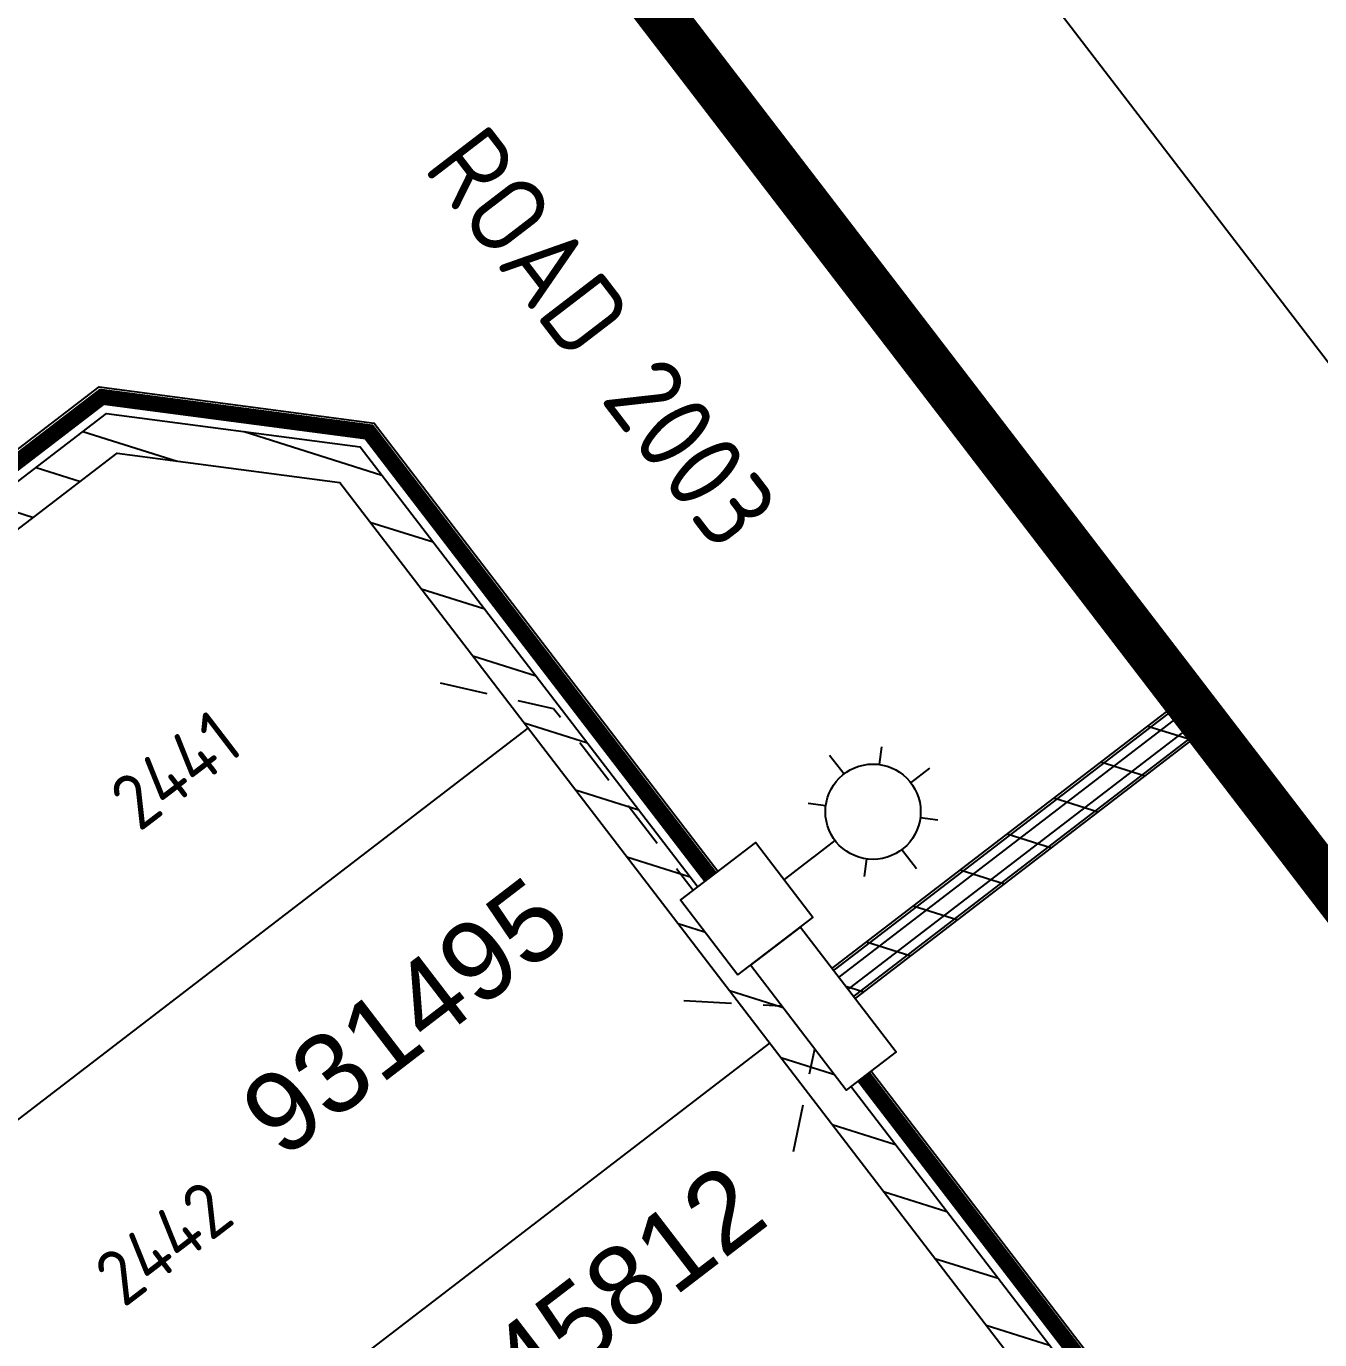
# Model space of a CAD drawing. Extents: x 296374 to 298792, y 6267790 to 6270844.
# Drawn here: x 298292.46 to 298333.19, y 6269942.35 to 6269983.72 of the extents above; entities that cross this region are included whole.
import ezdxf
from ezdxf.enums import TextEntityAlignment as Align

# ---------------------------------------------------------------- set-up
doc = ezdxf.new("R2010")
doc.units = 0
for name, pattern in [('Dash', [5, 3, -2]), ('DASHED', [0.75, 0.5, -0.25]), ('DASHED2', [9.525, 6.35, -3.175]), ('IE Trench LV', [6.5, 5, -1.5]), ('Trench-Service', [1.5, 1, -0.5])]:
    doc.linetypes.add(name, pattern=pattern)
for name, color, linetype in [('_User_Boundary_Stage24', 252, 'DASHED2'), ('_User_Equip_Easement', 7, 'Continuous'), ('_User_Roadnames', 7, 'Continuous'), ('_User_xref', 251, 'Continuous'), ('Duct_SP_NEW', 2, 'Continuous'), ('Equip_SP_SL_NEW', 2, 'Continuous'), ('Mains_LV_NEW_T84', 2, 'Continuous'), ('Mains_SL_NEW_R6', 2, 'Continuous'), ('Services_SP_NEW_UG', 7, 'Trench-Service'), ('SupportsUG_SP_LV_NEW', 2, 'Continuous'), ('SupportsUG_SP_LV_SL_NEW', 2, 'Continuous'), ('Trench_SP_NEW', 2, 'IE Trench LV'), ('UG_Details_SP_MISC', 7, 'Continuous'), ('X-Masterplan_LotLayout_P2$0$D-LO-Stage 24', 251, 'Continuous'), ('X-Masterplan_LotLayout_P2$0$D-RD-Stage24_BDY', 251, 'Continuous'), ('XR-600340-P4-CI-DESIGN (06032016)$0$GN-ANNO-TEXT-LOT24', 251, 'Continuous')]:
    doc.layers.add(name, color=color, linetype=linetype)
doc.layers.add('Viewports', color=6, linetype='Continuous', plot=False)
doc.styles.add('CDD_AN-ISOCP', font='isocp.shx')
doc.styles.add('POLE_LABEL', font='arial.ttf')
doc.styles.add('SL_LABEL', font='arial.ttf')
doc.styles.get("Standard").update_dxf_attribs({"font": 'arial.ttf'})
doc.styles.add('XR-600340-P4-CI-DESIGN (06032016)$0$CDD_AN-ISOCP', font='isocp.shx')
doc.linetypes.add('Cable 4', pattern='A,5.25,-0.1,["o",Standard,S=2,R=0,X=1.2,Y=-0.7],-4', length=9.35)
doc.linetypes.add('Cable New UG', pattern='A,7,-0.25,["x",Standard,S=2,R=0,X=0.2,Y=-0.8],-2.1', length=9.35)
doc.linetypes.add('IE Trench HV', pattern='A,7,-0.2,["/",Standard,S=3,R=0,X=0.6,Y=-1.4],-2.5', length=9.7)

# ---------------------------------------------------------------- blocks, each defined once
blk = doc.blocks.new('XR-600340-P4-CI-DESIGN (06032016)')
at = {"layer": 'XR-600340-P4-CI-DESIGN (06032016)$0$GN-ANNO-TEXT-LOT24', "linetype": 'ByBlock', "char_height": 1.75, "attachment_point": 5, "rotation": 37.4542, "style": 'XR-600340-P4-CI-DESIGN (06032016)$0$CDD_AN-ISOCP'}
for s, insert in [('2441', (298297.158, 6269960.297)), ('2442', (298296.783, 6269945.399))]:
    blk.add_mtext(s, dxfattribs=dict(at, insert=insert))
blk = doc.blocks.new('X-Masterplan_LotLayout_P2')
at = {"layer": 'X-Masterplan_LotLayout_P2$0$D-LO-Stage 24'}
for p, q in [((298286.047, 6269944.567), (298308.261, 6269961.611)), ((298293.656, 6269934.649), (298315.87, 6269951.693))]:
    blk.add_line(p, q, dxfattribs=at)
at = {"layer": 'X-Masterplan_LotLayout_P2$0$D-RD-Stage24_BDY'}
blk.add_line((298271.985, 6270036.818), (298343.206, 6269943.993), dxfattribs=at)
blk.add_lwpolyline([(298201.091, 6269897.976), (298295.315, 6269970.27), (298302.326, 6269969.347), (298330.327, 6269932.851), (298329.404, 6269925.84), (298235.179, 6269853.547), (298228.169, 6269854.47), (298200.168, 6269890.966)], close=True, dxfattribs=at)
blk = doc.blocks.new('*U102')
blk.add_line((0, 0), (0, 0))
at = {"style": 'SL_LABEL', "flags": 9}
for tag, height, p in [('ASSET_NUM', 2.5, (2, 2)), ('STREET_CODE', 0.2, (0, -0.2))]:
    blk.add_attdef(tag, text='', height=height, dxfattribs=at).set_placement(p, align=Align.MIDDLE_LEFT)
for tag, p, flags in [('Z', (0, 0), 1), ('OPERATED_BY', (0, -9.607), 9)]:
    blk.add_attdef(tag, p, '', height=0.2, dxfattribs=dict(flags=flags))
at = {"flags": 9}
for tag, p in [('CONSTRUCTED_VOLTAGE', (0, -0.4)), ('CONTROL_TYPE', (0, -0.6)), ('LANTERN_PURPOSE', (0, -0.8)), ('LANTERN_TYPE', (0, -1)), ('NO_PHASES', (0, -1.2)), ('OPERATING_VOLTAGE', (0, -1.4)), ('ORIENTATION', (0, -1.6)), ('OWNED_BY', (0, -1.8)), ('STATE', (0, -2)), ('CEXIST', (0, -2.4)), ('USAGE', (0, -2.2)), ('CNEW', (0, -2.6)), ('CNUMBER', (0, -2.8)), ('CREMOVE', (0, -3)), ('CREPLACE', (0, -3.2)), ('LKINGHEIGHT', (0, -3.4)), ('LBRACKET', (0, -3.6)), ('LBRACKETVOCAB', (0, -3.8)), ('NOTES', (0, -9.2)), ('MAINTAINED_BY', (0, -9.863))]:
    blk.add_attdef(tag, text='', height=0.2, dxfattribs=at).set_placement(p, align=Align.MIDDLE_LEFT)
blk.add_wipeout([(0.907, -8.703), (-0.626, -8.067), (-1.564, -6.698), (-0.928, -5.166), (0.43, -4.124), (1.973, -4.863), (2.912, -6.232), (2.276, -7.764)])
for p, q in [((0, 0), (0.519, -4.976)), ((1.973, -4.863), (1.619, -5.3)), ((-0.928, -5.166), (-0.491, -5.52)), ((2.912, -6.232), (2.166, -6.31)), ((-0.818, -6.62), (-1.564, -6.698)), ((2.276, -7.764), (1.839, -7.41)), ((-0.626, -8.067), (-0.271, -7.63)), ((0.829, -7.957), (0.907, -8.703))]:
    blk.add_line(p, q)
blk.add_circle((0.674, -6.465), 1.5)
for tag, height, flags, p in [('LNUMBER', 2.5, 8, (1.2, -2.8)), ('LCATEGORY', 0.2, 9, (0, -4)), ('LCHARGE1', 0.2, 9, (0, -4.2)), ('LCHARGE1PERCENT', 0.2, 9, (0, -4.4)), ('LCHARGE2', 0.2, 9, (0, -4.6)), ('LCHARGE2PERCENT', 0.2, 9, (0, -4.8)), ('LCHARGE3', 0.2, 9, (0, -5)), ('LCHARGE3PERCENT', 0.2, 9, (0, -5.2)), ('LEXIST', 0.2, 9, (0, -5.4)), ('LLAMP', 0.2, 9, (0, -5.6)), ('LLAMPVOCAB', 0.2, 9, (0, -5.8)), ('LMAST', 0.2, 9, (0, -6)), ('LMASTVOCAB', 0.2, 9, (0, -6.2)), ('LNEW', 0.2, 9, (0, -6.4)), ('LANTNUMBER', 0.2, 9, (0, -6.6)), ('LOUTREACH', 0.2, 9, (0, -7)), ('LOUTREACHVOCAB', 0.2, 9, (0, -7.2)), ('LRATECODE', 0.2, 9, (0, -7.4)), ('LREMOVE', 0.2, 9, (0, -7.6)), ('LREPLACE', 0.2, 9, (0, -7.8)), ('LTYPE', 0.2, 9, (0, -8)), ('LTYPEVOCAB', 0.2, 9, (0, -8.2)), ('SUBURB', 0.2, 9, (0, -8.6)), ('LEGEND', 0.2, 9, (0, -8.4)), ('STREETNAME', 0.2, 9, (0, -8.8)), ('LOCATION', 0.2, 9, (0, -9))]:
    blk.add_attdef(tag, text='', height=height, dxfattribs=dict(flags=flags)).set_placement(p, align=Align.MIDDLE_LEFT)
blk = doc.blocks.new('PILLAR_NEW')
for tag, height, flags, p in [('ASSET_NUM', 2.5, 8, (2, 4)), ('STREET_CODE', 0.2, 9, (1.5, 2)), ('OWNED_BY', 0.2, 9, (1.5, 1.8)), ('OPERATED_BY', 0.2, 9, (1.5, 1.6)), ('MAINTAINED_BY', 0.2, 9, (1.5, 1.4))]:
    blk.add_attdef(tag, text='', height=height, dxfattribs=dict(flags=flags)).set_placement(p, align=Align.MIDDLE_LEFT)
blk.add_wipeout([(-2.475, 0.99), (2.475, 0.99), (2.475, -0.99), (-2.475, -0.99)])
at = {"lineweight": -3}
blk.add_lwpolyline([(-2.475, 0.99), (2.475, 0.99), (2.475, -0.99), (-2.475, -0.99)], close=True, dxfattribs=at)
for tag, flags, p in [('STATE', 9, (1.5, 1.2)), ('SUPPORT_TYPE', 9, (1.5, 1)), ('USAGE', 9, (1.5, 0.8)), ('LEGEND', 9, (1.5, 0.6)), ('PARENT', 9, (1.5, 0.4)), ('SUBURB', 9, (1.5, 0.2)), ('STREETNAME', 9, (1.5, 0)), ('LOCATION', 9, (1.5, -0.2)), ('NOTES', 9, (1.5, -0.4)), ('Z', 1, (1.5, -0.6))]:
    blk.add_attdef(tag, text='', height=0.2, dxfattribs=dict(flags=flags)).set_placement(p, align=Align.MIDDLE_LEFT)
blk = doc.blocks.new('COLUMN_NEW')
for tag, height, flags, p in [('ASSET_NUM', 2.5, 8, (2, 2)), ('SUBURB', 0.2, 9, (1.5, -1.8)), ('STREETNAME', 0.2, 9, (1.5, -2)), ('LOCATION', 0.2, 9, (1.5, -2.2)), ('NOTES', 0.2, 9, (1.5, -2.4)), ('Z', 0.2, 1, (1.5, -2.8)), ('LABEL_ALIGNMENT', 0.2, 9, (1.5, -2.6))]:
    blk.add_attdef(tag, text='', height=height, dxfattribs=dict(flags=flags)).set_placement(p, align=Align.MIDDLE_LEFT)
blk.add_wipeout([(-1.485, -1.485), (1.485, -1.485), (1.485, 1.485), (-1.485, 1.485)])
at = {"lineweight": -3}
blk.add_lwpolyline([(-1.485, -1.485), (1.485, -1.485), (1.485, 1.485), (-1.485, 1.485)], close=True, dxfattribs=at)
at = {"style": 'POLE_LABEL', "flags": 9}
blk.add_attdef('STRUCTURE_PLANT_NUMBER', text='', height=0.2, dxfattribs=at).set_placement((1.5, 0.242), align=Align.MIDDLE_LEFT)
at = {"flags": 9}
for tag, p in [('STREET_CODE', (1.5, 0)), ('OWNED_BY', (1.5, -0.4)), ('COLUMN_TYPE', (1.5, -0.2)), ('OPERATED_BY', (1.5, -0.6)), ('MAINTAINED_BY', (1.5, -0.8)), ('STATE', (1.5, -1)), ('USAGE', (1.5, -1.2)), ('LEGEND', (1.5, -1.4)), ('PARENT', (1.5, -1.6))]:
    blk.add_attdef(tag, text='', height=0.2, dxfattribs=at).set_placement(p, align=Align.MIDDLE_LEFT)

msp = doc.modelspace()

# ---------------------------------------------------------------- linework, layer by layer
at = {"layer": 'Duct_SP_NEW', "lineweight": -3}
for p, q in [((298328.99242, 6269962.51776, -0.00236), (298316.90127, 6269953.24082, -0.00236)), ((298328.99242, 6269962.51776, -0.00236), (298329.30895, 6269962.1052, -0.00236)), ((298329.62549, 6269961.69264, -0.00236), (298329.30895, 6269962.1052, -0.00236)), ((298329.62549, 6269961.69264, -0.00236), (298317.53434, 6269952.4157, -0.00236)), ((298316.90127, 6269953.24082, -0.00236), (298317.2178, 6269952.82826, -0.00236)), ((298317.53434, 6269952.4157, -0.00236), (298317.2178, 6269952.82826, -0.00236))]:
    msp.add_line(p, q, dxfattribs=at)
at = {"layer": 'Mains_LV_NEW_T84', "linetype": 'Cable New UG', "lineweight": -3, "flags": 128}
for points in [[(298264.74049, 6269949.33216), (298294.7551, 6269972.36087), (298303.4083, 6269971.22123), (298317.55431, 6269952.78394)], [(298317.55431, 6269952.78394), (298332.41812, 6269933.4111), (298331.27848, 6269924.7579), (298312.3736, 6269910.25314), (298312.3736, 6269910.25314)]]:
    msp.add_lwpolyline(points, dxfattribs=at)
at = {"layer": 'Mains_SL_NEW_R6', "linetype": 'Cable 4', "elevation": -0.00236, "flags": 128}
msp.add_lwpolyline([(298317.55431, 6269952.78394), (298315.14138, 6269955.92885)], dxfattribs=at)
at = {"layer": 'Services_SP_NEW_UG', "linetype": 'Dash', "lineweight": -3, "ltscale": 0.5, "elevation": 0, "flags": 128}
for points in [[(298317.55431, 6269952.78394), (298317.55431, 6269952.78394), (298315.26227, 6269954.14493), (298309.06243, 6269962.22553), (298305.2528, 6269963.08387)], [(298316.61157, 6269948.27935), (298317.55431, 6269952.78394), (298312.95923, 6269953.03965)]]:
    msp.add_lwpolyline(points, dxfattribs=at)
at = {"layer": 'Trench_SP_NEW', "linetype": 'IE Trench HV', "const_width": 0.5, "flags": 128}
msp.add_lwpolyline([(298313.71428, 6269911.6599), (298322.46752, 6269918.37582), (298327.85865, 6269922.51217), (298330.99727, 6269924.92027), (298332.10447, 6269933.32707), (298303.24593, 6269970.94002), (298294.83913, 6269972.04721), (298289.96862, 6269968.31032)], dxfattribs=at)
at = {"layer": 'UG_Details_SP_MISC', "lineweight": -3}
for p, q in [((298317.07171, 6269953.01867, -0.00236), (298329.16286, 6269962.29561, -0.00236)), ((298329.16286, 6269962.29561, -0.00236), (298329.16286, 6269962.29561, -0.00236)), ((298329.16286, 6269962.29561, -0.00236), (298329.30895, 6269962.1052, -0.00236)), ((298329.16286, 6269962.29561, -0.00236), (298329.30895, 6269962.1052, -0.00236)), ((298317.3639, 6269952.63785, -0.00236), (298329.45505, 6269961.91478, -0.00236)), ((298329.45505, 6269961.91478, -0.00236), (298329.30895, 6269962.1052, -0.00236)), ((298329.45505, 6269961.91478, -0.00236), (298329.30895, 6269962.1052, -0.00236)), ((298329.45505, 6269961.91478, -0.00236), (298329.45505, 6269961.91478, -0.00236)), ((298317.07171, 6269953.01867, -0.00236), (298317.2178, 6269952.82826, -0.00236)), ((298317.3639, 6269952.63785, -0.00236), (298317.2178, 6269952.82826, -0.00236))]:
    msp.add_line(p, q, dxfattribs=at)

# ---------------------------------------------------------------- block references
at = {"layer": '_User_xref', "color": 7}
msp.add_blockref('X-Masterplan_LotLayout_P2', (0, 0), dxfattribs=at)
at = {"layer": '_User_xref', "color": 6, "lineweight": -3}
msp.add_blockref('XR-600340-P4-CI-DESIGN (06032016)', (0, 0), dxfattribs=at)

# ---------------------------------------------------------------- next in the draw order: block references
at = {"layer": 'Equip_SP_SL_NEW', "linetype": 'Cable New UG', "lineweight": -3, "extrusion": (4.86337e-08, -6.3387e-08, 1), "rotation": 121.5485877954412}
msp.add_blockref('*U102', (298313.96321, 6269955.02489, -0.38318), dxfattribs=at)

# ---------------------------------------------------------------- next in the draw order: hatches: boundary and pattern name
at = {"layer": '_User_Equip_Easement'}
h = msp.add_hatch(dxfattribs=at)
h.set_pattern_fill('ANSI31', color=256, scale=0.48, angle=80)
h.set_pattern_definition([(162.4963, (298226.3864, 6269882.092), (-0.45837, -1.453435), [])])
h.paths.add_polyline_path([(298294.97918, 6269971.52445), (298199.96614, 6269898.6257), (298198.91303, 6269890.62957), (298227.51943, 6269853.34525), (298235.51556, 6269852.29215), (298330.5286, 6269925.19089), (298331.5817, 6269933.18702), (298302.97531, 6269970.47135)])
h.paths.add_polyline_path([(298295.31529, 6269970.26982), (298302.32582, 6269969.34652), (298330.32707, 6269932.85091), (298329.40377, 6269925.84038), (298235.17945, 6269853.54678), (298228.16892, 6269854.47007), (298200.16766, 6269890.96568), (298201.09096, 6269897.97621)], flags=16)
h = msp.add_hatch(dxfattribs=at)
h.set_pattern_fill('ANSI31', color=256, scale=0.48, angle=79.997765)
h.set_pattern_definition([(162.4972, (298213.5466, 6269909.811), (-0.458346, -1.453442), [])])
h.paths.add_polyline_path([(298328.94366, 6269962.5813), (298316.40795, 6269952.96383), (298317.13842, 6269952.01177), (298329.67413, 6269961.62924)])

# ---------------------------------------------------------------- next in the draw order: linework, layer by layer
at = {"layer": '_User_Boundary_Stage24', "linetype": 'DASHED', "lineweight": -3, "ltscale": 10, "const_width": 1.5, "flags": 128}
msp.add_lwpolyline([(298383.86478, 6269874.3541, 0.03211306), (298398.13037, 6269886.67339), (298353.1989, 6269945.35762), (298350.21638, 6269943.06928), (298343.20585, 6269943.99258), (298256.15847, 6270057.44633), (298242.67097, 6270047.09804), (298241.74767, 6270040.08751), (298223.49986, 6270026.08689), (298206.45562, 6270048.30161), (298146.34675, 6270002.18308), (298156.39068, 6269989.09226), (298136.55611, 6269973.87419), (298140.51281, 6269968.7172), (298127.81868, 6269958.97763), (298123.86198, 6269964.13462), (298101.64733, 6269947.09043), (298091.60291, 6269960.18175), (298052.33009, 6269930.05027), (298059.93985, 6269920.13207)], format="xyb", dxfattribs=at)
at = {"layer": '_User_Equip_Easement', "linetype": 'Continuous', "flags": 128}
for points in [[(298199.96614, 6269898.6257), (298294.97918, 6269971.52445), (298302.97531, 6269970.47135), (298331.5817, 6269933.18702), (298330.5286, 6269925.19089), (298235.51556, 6269852.29215), (298227.51943, 6269853.34525), (298198.91303, 6269890.62957)], [(298201.09096, 6269897.97621), (298295.31529, 6269970.26982), (298302.32582, 6269969.34652), (298330.32707, 6269932.85091), (298329.40377, 6269925.84038), (298235.17945, 6269853.54678), (298228.16892, 6269854.47007), (298200.16766, 6269890.96568)], [(298328.94366, 6269962.5813), (298316.40828, 6269952.96341), (298317.13874, 6269952.01135), (298329.67413, 6269961.62924)]]:
    msp.add_lwpolyline(points, close=True, dxfattribs=at)
at = {"layer": 'Viewports', "lineweight": -3, "ltscale": 10, "flags": 128}
msp.add_lwpolyline([(298348.09607, 6269954.04673), (298258.00507, 6270071.46739), (298233.29744, 6270052.51046), (298232.37414, 6270045.49993), (298225.34646, 6270040.10795), (298208.30222, 6270062.32267), (298132.32569, 6270004.02968), (298142.36962, 6269990.93886), (298125.70858, 6269978.15568), (298125.70858, 6269978.15568), (298103.49389, 6269961.11145), (298093.44952, 6269974.2027), (298038.30896, 6269931.89693), (298045.91936, 6269921.97791), (298023.04786, 6269904.42684), (298029.76884, 6269895.667), (298017.68298, 6269885.27051), (298022.17457, 6269879.30866), (297999.94931, 6269862.25633), (298122.91031, 6269701.86618)], dxfattribs=at)
msp.add_lwpolyline([(298348.09607, 6269954.04673), (298258.00507, 6270071.46739), (298233.29744, 6270052.51046), (298232.37414, 6270045.49993), (298225.34646, 6270040.10795), (298208.30222, 6270062.32267), (298132.32569, 6270004.02968), (298142.36962, 6269990.93886), (298125.70858, 6269978.15568), (298125.70858, 6269978.15568), (298103.49389, 6269961.11145), (298093.44952, 6269974.2027), (298038.30896, 6269931.89693), (298045.91936, 6269921.97791), (298023.04786, 6269904.42684), (298029.76884, 6269895.667), (298017.68298, 6269885.27051), (298022.17457, 6269879.30866), (297999.94931, 6269862.25633), (298122.91031, 6269701.86618)], dxfattribs=at)

# ---------------------------------------------------------------- next in the draw order: block references
at = {"layer": 'SupportsUG_SP_LV_NEW', "lineweight": -3, "extrusion": (-2.53646e-09, -1.9461e-09, 1)}
ref = msp.add_blockref('PILLAR_NEW', (298317.55431, 6269952.78394, -0.01532), dxfattribs=dict(at, rotation=307.4972223110017))
ref.add_attrib('ASSET_NUM', '145812', dxfattribs={"layer": '0', "height": 2.5, "rotation": 37.497222}).set_placement((298305.93004, 6269939.94304, -0.01532), align=Align.MIDDLE_LEFT)

# ---------------------------------------------------------------- next in the draw order: texts
at = {"layer": '_User_Roadnames', "insert": (298306.89778, 6269980.77571), "char_height": 2.5, "width": 16.0035534, "attachment_point": 1, "rotation": 307.49722, "style": 'CDD_AN-ISOCP', "bg_fill": 3, "box_fill_scale": 1.2, "bg_fill_color": 256, "bg_fill_transparency": 0}
msp.add_mtext('ROAD 2003', dxfattribs=at)

# ---------------------------------------------------------------- next in the draw order: block references
at = {"layer": 'SupportsUG_SP_LV_SL_NEW', "extrusion": (4.84694e-08, -6.31728e-08, 1)}
ref = msp.add_blockref('COLUMN_NEW', (298315.14138, 6269955.92885, -0.38163), dxfattribs=dict(at, rotation=37.49722559744264))
ref.add_attrib('ASSET_NUM', '931495', dxfattribs={"layer": '0', "extrusion": (4.84694e-08, -6.31728e-08, 1), "height": 2.5, "rotation": 37.497226}).set_placement((298299.75564, 6269948.99004, -0.38163), align=Align.MIDDLE_LEFT)

doc.saveas('drawing.dxf')
